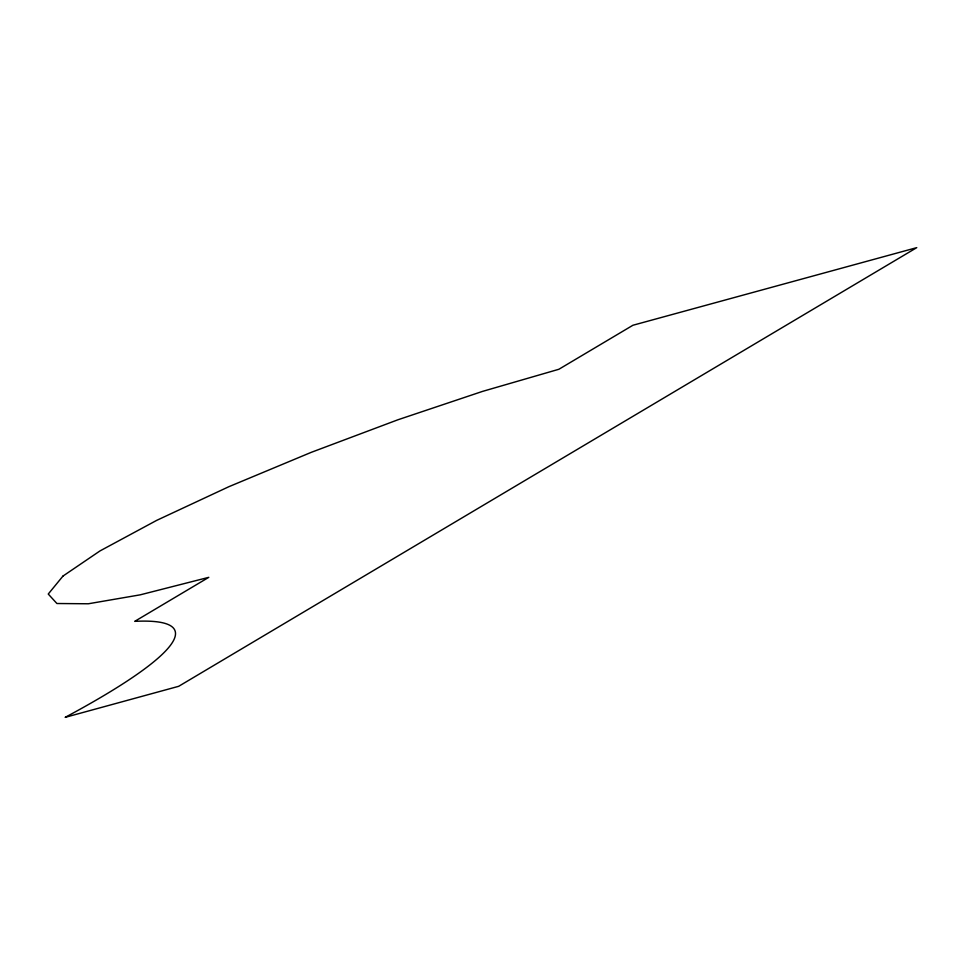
<?xml version="1.0" encoding="UTF-8"?>
<svg xmlns="http://www.w3.org/2000/svg" width="965" height="965" viewBox="0 0 965 965"><rect width="100%" height="100%" fill="white"/><g stroke="black" fill="none" stroke-linecap="round" stroke-linejoin="round"><path stroke-width="1.45" d="M62.978 576.069L48.25 594.042L56.911 603.511L88.322 603.776L140.214 594.838L208.79 577.335L134.75 621.351A475.359 61.229 -20.6 0 1 65.162 717.357L178.694 686.308L916.75 247.643L632.931 325.253L558.88 369.269L482.5 391.404L397.894 419.787L311.249 452.344L228.838 486.71L156.68 520.376L100.022 550.906L62.978 576.069"/></g></svg>
